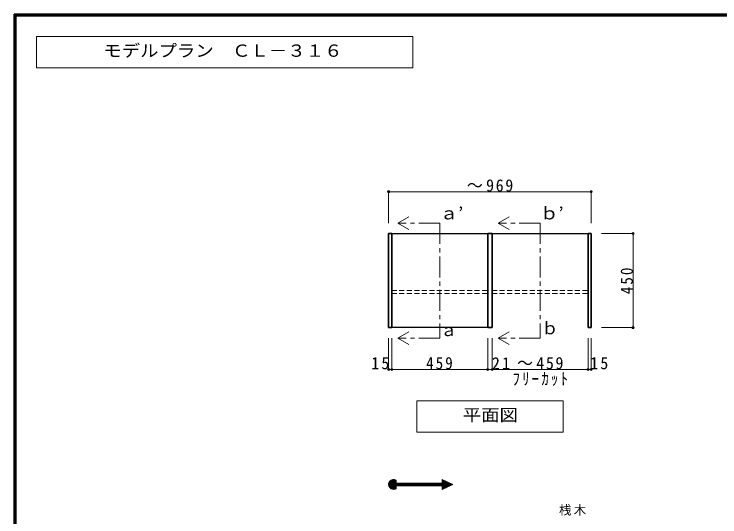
# Model space of a CAD drawing. Units: millimetres at full size, sheet at 1:20; details may follow other scales. Extents: x -3922 to 3878, y -2932 to 2722.
# Drawn here: x -3922 to -546, y 317 to 2722 of the extents above; entities that cross this region are included whole.
import ezdxf
from ezdxf.enums import TextEntityAlignment as Align

# ---------------------------------------------------------------- set-up
doc = ezdxf.new("R2010")
doc.units = ezdxf.units.MM
doc.header["$LTSCALE"] = 20
doc.header["$PDMODE"] = 32
doc.header["$PDSIZE"] = 10
doc.linetypes.add('CHAIN1', pattern=[8, 5, -1, 1, -1])
doc.linetypes.add('DASHED1', pattern=[1.8, 1.2, -0.6])
for name, color, linetype, lineweight in [('0-2', 2, 'Continuous', 35), ('0-3_固定棚', 3, 'Continuous', 25), ('0-6_パイプハンガー', 4, 'Continuous', 9), ('0-A_文字', 7, 'Continuous', 18), ('0-B_寸法', 7, 'Continuous', 9), ('F-1_枠', 6, 'Continuous', 40)]:
    doc.layers.add(name, color=color, linetype=linetype, lineweight=lineweight)
doc.styles.add('ＭＳ ゴシック', font='')
doc.styles.get('ＭＳ ゴシック').set_extended_font_data('MS Gothic')

msp = doc.modelspace()

# ---------------------------------------------------------------- linework, layer by layer
at = {"layer": '0-2'}
for p, q in [((-2130.67, 1222.73), (-2130.67, 1672.73)), ((-2130.67, 1672.73), (-2115.67, 1672.73)), ((-2115.67, 1222.73), (-2115.67, 1672.73)), ((-1656.67, 1222.73), (-1656.67, 1672.73)), ((-1656.67, 1672.73), (-1635.67, 1672.73)), ((-1635.67, 1222.73), (-1635.67, 1672.73)), ((-1176.67, 1222.73), (-1176.67, 1672.73)), ((-1176.67, 1672.73), (-1161.67, 1672.73)), ((-1161.67, 1222.73), (-1161.67, 1672.73)), ((-2130.67, 1222.73), (-2115.67, 1222.73)), ((-1656.67, 1222.73), (-1635.67, 1222.73)), ((-1176.67, 1222.73), (-1161.67, 1222.73))]:
    msp.add_line(p, q, dxfattribs=at)
at = {"layer": '0-3_固定棚'}
for p, q in [((-2115.67, 1672.73), (-1656.67, 1672.73)), ((-1635.67, 1672.73), (-1176.67, 1672.73)), ((-1656.67, 1222.73), (-2115.67, 1222.73))]:
    msp.add_line(p, q, dxfattribs=at)
at = {"layer": '0-6_パイプハンガー', "linetype": 'DASHED1'}
for p, q in [((-2115.67, 1400.22), (-1656.67, 1400.22)), ((-2115.67, 1385.24), (-1656.67, 1385.24)), ((-1635.67, 1400.22), (-1176.67, 1400.22)), ((-1635.67, 1385.24), (-1176.67, 1385.24))]:
    msp.add_line(p, q, dxfattribs=at)
at = {"layer": '0-A_文字'}
for p, q in [((-2086.17, 1722.73), (-2034.2, 1752.73)), ((-2086.17, 1722.73), (-2034.2, 1692.73)), ((-1606.17, 1722.73), (-1554.2, 1752.73)), ((-1606.17, 1722.73), (-1554.2, 1692.73)), ((-2086.17, 1172.73), (-2034.2, 1202.73)), ((-1606.17, 1172.73), (-1554.2, 1202.73)), ((-2086.17, 1172.73), (-2034.2, 1142.73)), ((-1606.17, 1172.73), (-1554.2, 1142.73)), ((-1296.17, 872.73), (-1296.17, 722.73)), ((-1996.17, 722.73), (-1296.17, 722.73)), ((-2130.66, 472.25), (-2106.71, 496.2)), ((-2130.52, 475.22), (-2109.68, 496.06)), ((-2130.48, 469.61), (-2104.07, 496.02)), ((-2130.04, 467.21), (-2101.67, 495.58)), ((-2129.86, 478.71), (-2113.16, 495.4)), ((-2129.41, 465.01), (-2099.47, 494.96)), ((-2128.62, 462.98), (-2097.44, 494.16)), ((-2128.11, 483.29), (-2117.75, 493.65)), ((-2127.67, 461.09), (-2095.55, 493.22)), ((-2126.6, 459.34), (-2095.25, 490.69)), ((-2125.39, 457.72), (-2095.25, 487.86)), ((-2124.06, 456.22), (-2095.25, 485.03)), ((-2122.62, 454.84), (-2095.25, 482.21)), ((-2121.05, 453.58), (-2095.25, 479.38)), ((-2119.36, 452.44), (-2093.31, 478.49)), ((-2117.53, 451.44), (-2090.48, 478.49)), ((-2115.57, 450.57), (-2087.65, 478.49)), ((-2113.45, 449.87), (-2084.82, 478.49)), ((-2093.79, 466.7), (-2081.99, 478.49)), ((-2090.96, 466.7), (-2079.16, 478.49)), ((-2088.13, 466.7), (-2076.33, 478.49)), ((-2085.3, 466.7), (-2073.51, 478.49)), ((-2082.47, 466.7), (-2070.68, 478.49)), ((-2079.64, 466.7), (-2067.85, 478.49)), ((-2076.81, 466.7), (-2065.02, 478.49)), ((-2073.99, 466.7), (-2062.19, 478.49)), ((-2071.16, 466.7), (-2059.36, 478.49)), ((-2068.33, 466.7), (-2056.54, 478.49)), ((-2065.5, 466.7), (-2053.71, 478.49)), ((-2062.67, 466.7), (-2050.88, 478.49)), ((-2059.84, 466.7), (-2048.05, 478.49)), ((-2057.02, 466.7), (-2045.22, 478.49)), ((-2054.19, 466.7), (-2042.39, 478.49)), ((-2051.36, 466.7), (-2039.56, 478.49)), ((-2048.53, 466.7), (-2036.74, 478.49)), ((-2045.7, 466.7), (-2033.91, 478.49)), ((-2042.87, 466.7), (-2031.08, 478.49)), ((-2040.05, 466.7), (-2028.25, 478.49)), ((-2037.22, 466.7), (-2025.42, 478.49)), ((-2034.39, 466.7), (-2022.59, 478.49)), ((-2031.56, 466.7), (-2019.77, 478.49)), ((-2028.73, 466.7), (-2016.94, 478.49)), ((-2025.9, 466.7), (-2014.11, 478.49)), ((-2023.07, 466.7), (-2011.28, 478.49)), ((-2020.25, 466.7), (-2008.45, 478.49)), ((-2017.42, 466.7), (-2005.62, 478.49)), ((-2014.59, 466.7), (-2002.8, 478.49)), ((-2011.76, 466.7), (-1999.97, 478.49)), ((-2008.93, 466.7), (-1997.14, 478.49)), ((-2006.1, 466.7), (-1994.31, 478.49)), ((-2003.28, 466.7), (-1991.48, 478.49)), ((-2000.45, 466.7), (-1988.65, 478.49)), ((-1997.62, 466.7), (-1985.82, 478.49)), ((-1994.79, 466.7), (-1983, 478.49)), ((-1991.96, 466.7), (-1980.17, 478.49)), ((-1989.13, 466.7), (-1977.34, 478.49)), ((-1986.3, 466.7), (-1974.51, 478.49)), ((-1983.48, 466.7), (-1971.68, 478.49)), ((-1980.65, 466.7), (-1968.85, 478.49)), ((-1977.82, 466.7), (-1966.03, 478.49)), ((-1974.99, 466.7), (-1963.2, 478.49)), ((-1972.16, 466.7), (-1960.37, 478.49)), ((-1969.33, 466.7), (-1957.54, 478.49)), ((-1966.51, 466.7), (-1954.71, 478.49)), ((-1963.68, 466.7), (-1951.88, 478.49)), ((-1960.85, 466.7), (-1949.06, 478.49)), ((-1958.02, 466.7), (-1946.23, 478.49)), ((-1955.19, 466.7), (-1943.4, 478.49)), ((-1952.36, 466.7), (-1940.57, 478.49)), ((-1949.54, 466.7), (-1937.74, 478.49)), ((-1946.71, 466.7), (-1934.91, 478.49)), ((-1943.88, 466.7), (-1932.08, 478.49)), ((-1941.05, 466.7), (-1929.26, 478.49)), ((-1938.22, 466.7), (-1926.43, 478.49)), ((-1935.39, 466.7), (-1923.6, 478.49)), ((-1932.56, 466.7), (-1920.77, 478.49)), ((-1929.74, 466.7), (-1917.94, 478.49)), ((-1926.91, 466.7), (-1915.11, 478.49)), ((-1924.08, 466.7), (-1912.29, 478.49)), ((-1921.25, 466.7), (-1909.46, 478.49)), ((-1918.42, 466.7), (-1906.63, 478.49)), ((-1915.59, 466.7), (-1903.8, 478.49)), ((-1912.77, 466.7), (-1900.97, 478.49)), ((-1909.94, 466.7), (-1898.14, 478.49)), ((-1907.11, 466.7), (-1895.32, 478.49)), ((-1904.28, 466.7), (-1892.49, 478.49)), ((-1901.45, 466.7), (-1889.66, 478.49)), ((-1898.62, 466.7), (-1886.83, 478.49)), ((-1895.8, 466.7), (-1884, 478.49)), ((-1892.97, 466.7), (-1881.17, 478.49)), ((-1890.14, 466.7), (-1878.34, 478.49)), ((-1887.31, 466.7), (-1875.52, 478.49)), ((-1884.48, 466.7), (-1861.25, 489.93)), ((-1881.65, 466.7), (-1859.32, 489.03)), ((-1878.82, 466.7), (-1857.39, 488.13)), ((-1876, 466.7), (-1855.46, 487.24)), ((-1874.76, 496.21), (-1823.95, 472.6)), ((-1874.76, 478.49), (-1874.76, 496.21)), ((-1874.76, 493.39), (-1872.84, 495.31)), ((-1874.76, 490.56), (-1870.91, 494.42)), ((-1874.76, 487.73), (-1868.98, 493.52)), ((-1874.76, 484.9), (-1867.05, 492.62)), ((-1874.76, 482.07), (-1865.11, 491.72)), ((-1874.76, 479.25), (-1863.18, 490.83)), ((-1874.76, 465.1), (-1853.53, 486.34)), ((-1874.76, 462.27), (-1851.6, 485.44)), ((-1874.76, 459.45), (-1849.66, 484.55)), ((-1874.76, 456.62), (-1847.73, 483.65)), ((-1874.76, 453.79), (-1845.8, 482.75)), ((-1874.76, 450.96), (-1843.87, 481.85)), ((-1873.17, 449.73), (-1841.94, 480.96)), ((-1867.89, 452.18), (-1840.01, 480.06)), ((-1862.6, 454.64), (-1838.08, 479.16)), ((-1857.32, 457.09), (-1836.15, 478.27)), ((-1852.04, 459.54), (-1834.22, 477.37)), ((-1846.76, 462), (-1832.28, 476.47)), ((-1841.47, 464.45), (-1830.35, 475.57)), ((-1836.19, 466.91), (-1828.42, 474.68)), ((-1830.91, 469.36), (-1826.49, 473.78)), ((-1825.62, 471.82), (-1824.56, 472.88)), ((-2111.14, 449.34), (-2095.25, 465.23)), ((-2108.62, 449.04), (-2095.25, 462.41)), ((-2105.81, 449.02), (-2095.25, 459.58)), ((-2102.59, 449.41), (-2095.25, 456.75)), ((-2098.63, 450.54), (-2095.25, 453.92)), ((-2095.25, 466.7), (-2095.25, 452.15)), ((-2095.25, 466.7), (-1874.76, 466.7)), ((-1874.76, 448.99), (-1823.95, 472.6)), ((-1874.76, 466.7), (-1874.76, 448.99))]:
    msp.add_line(p, q, dxfattribs=at)
at = {"layer": '0-A_文字', "linetype": 'CHAIN1'}
for p, q in [((-1886.17, 1722.73), (-2086.17, 1722.73)), ((-1886.17, 1722.73), (-1886.17, 1172.73)), ((-1406.17, 1722.73), (-1606.17, 1722.73)), ((-1406.17, 1722.73), (-1406.17, 1172.73)), ((-1886.17, 1172.73), (-2086.17, 1172.73)), ((-1406.17, 1172.73), (-1606.17, 1172.73))]:
    msp.add_line(p, q, dxfattribs=at)
at = {"layer": '0-A_文字'}
msp.add_lwpolyline([(-3815.36, 2465.63), (-2015.36, 2465.63), (-2015.36, 2615.63), (-3815.36, 2615.63)], close=True, dxfattribs=at)
for points in [[(-1296.17, 872.73), (-1996.17, 872.73), (-1996.17, 722.73)], [(-2095.25, 493.04), (-2095.25, 478.49), (-1874.76, 478.49)]]:
    msp.add_lwpolyline(points, dxfattribs=at)
msp.add_arc((-2107.06, 472.6), 23.61, 60, 300, dxfattribs=at)
at = {"layer": '0-B_寸法', "color": 4}
for p, q in [((-2130.67, 1872.73), (-1161.67, 1872.73)), ((-2130.67, 1872.73), (-2130.67, 1722.73)), ((-1161.67, 1872.73), (-1161.67, 1722.73)), ((-961.67, 1672.73), (-1111.67, 1672.73)), ((-961.67, 1672.73), (-961.67, 1222.73)), ((-961.67, 1222.73), (-1111.67, 1222.73)), ((-2130.67, 1022.73), (-2130.67, 1172.73)), ((-2115.67, 1022.73), (-2115.67, 1172.73)), ((-1656.67, 1022.73), (-1656.67, 1172.73)), ((-1635.67, 1022.73), (-1635.67, 1172.73)), ((-1176.67, 1022.73), (-1176.67, 1172.73)), ((-1161.67, 1022.73), (-1161.67, 1172.73)), ((-2130.67, 1022.73), (-2115.67, 1022.73)), ((-2115.67, 1022.73), (-1176.67, 1022.73)), ((-1176.67, 1022.73), (-1161.67, 1022.73))]:
    msp.add_line(p, q, dxfattribs=at)
at = {"layer": '0-B_寸法'}
for p in [(-2130.67, 1872.73), (-1161.67, 1872.73), (-961.67, 1672.73), (-961.67, 1222.73), (-2130.67, 1022.73), (-2115.67, 1022.73), (-1656.67, 1022.73), (-1635.67, 1022.73), (-1176.67, 1022.73), (-1161.67, 1022.73)]:
    msp.add_point(p, dxfattribs=at)
at = {"layer": 'F-1_枠'}
for p, q in [((-3922.03, 2722.29), (3877.97, 2722.29)), ((-3922.03, 2722.29), (-3922.03, -2864.37)), ((-3922.03, 2718.96), (3877.97, 2718.96)), ((-3922.03, 2715.63), (3877.97, 2715.63)), ((-3918.7, 2722.29), (-3918.7, -2864.37)), ((-3915.36, 2722.29), (-3915.36, -2864.37))]:
    msp.add_line(p, q, dxfattribs=at)

# ---------------------------------------------------------------- texts
at = {"layer": '0-A_文字', "style": 'ＭＳ ゴシック', "width": 1.1}
for s, p in [('モデルプラン\u3000ＣＬ－３１６', (-3495.36, 2500.63)), ('ａ’', (-1886.17, 1722.73)), ('ｂ’', (-1406.17, 1722.73)), ('平面図', (-1776.17, 757.73))]:
    msp.add_text(s, height=58.65, dxfattribs=at).set_placement(p, align=Align.BOTTOM_LEFT)
at = {"layer": '0-A_文字', "style": 'ＭＳ ゴシック'}
for s, p in [('ｂ', (-1399.19, 1173.12)), ('ａ', (-1883.36, 1164.45))]:
    msp.add_text(s, height=58.65, dxfattribs=at).set_placement(p, align=Align.BOTTOM_LEFT)
at = {"layer": '0-A_文字', "insert": (-1315.67, 323.32), "char_height": 43.99, "attachment_point": 7, "style": 'ＭＳ ゴシック'}
msp.add_mtext('\\T1.17;桟木', dxfattribs=at)
at = {"layer": '0-B_寸法', "char_height": 58.65, "attachment_point": 7, "style": 'ＭＳ ゴシック'}
for s, insert in [('\\T1.21;\\W0.95;～969', (-1756.17, 1872.73)), ('\\T1.27;\\W0.95;15', (-2213.36, 1022.73)), ('\\T1.27;\\W0.9;459', (-1951.17, 1022.73)), ('\\T1.27;\\W0.95;21', (-1636.41, 1022.73)), ('\\T1.21;\\W0.95;～459', (-1516.17, 1022.73)), ('\\T1.27;\\W0.95;15', (-1166.09, 1022.73)), ('\\T1.28;\\W0.9;ﾌﾘｰｶｯﾄ', (-1538.67, 943.86))]:
    msp.add_mtext(s, dxfattribs=dict(at, insert=insert))
at = {"layer": '0-B_寸法', "insert": (-961.67, 1382.73), "char_height": 58.65, "attachment_point": 7, "rotation": 90, "style": 'ＭＳ ゴシック'}
msp.add_mtext('\\T1.27;\\W0.9;450', dxfattribs=at)

doc.saveas('drawing.dxf')
